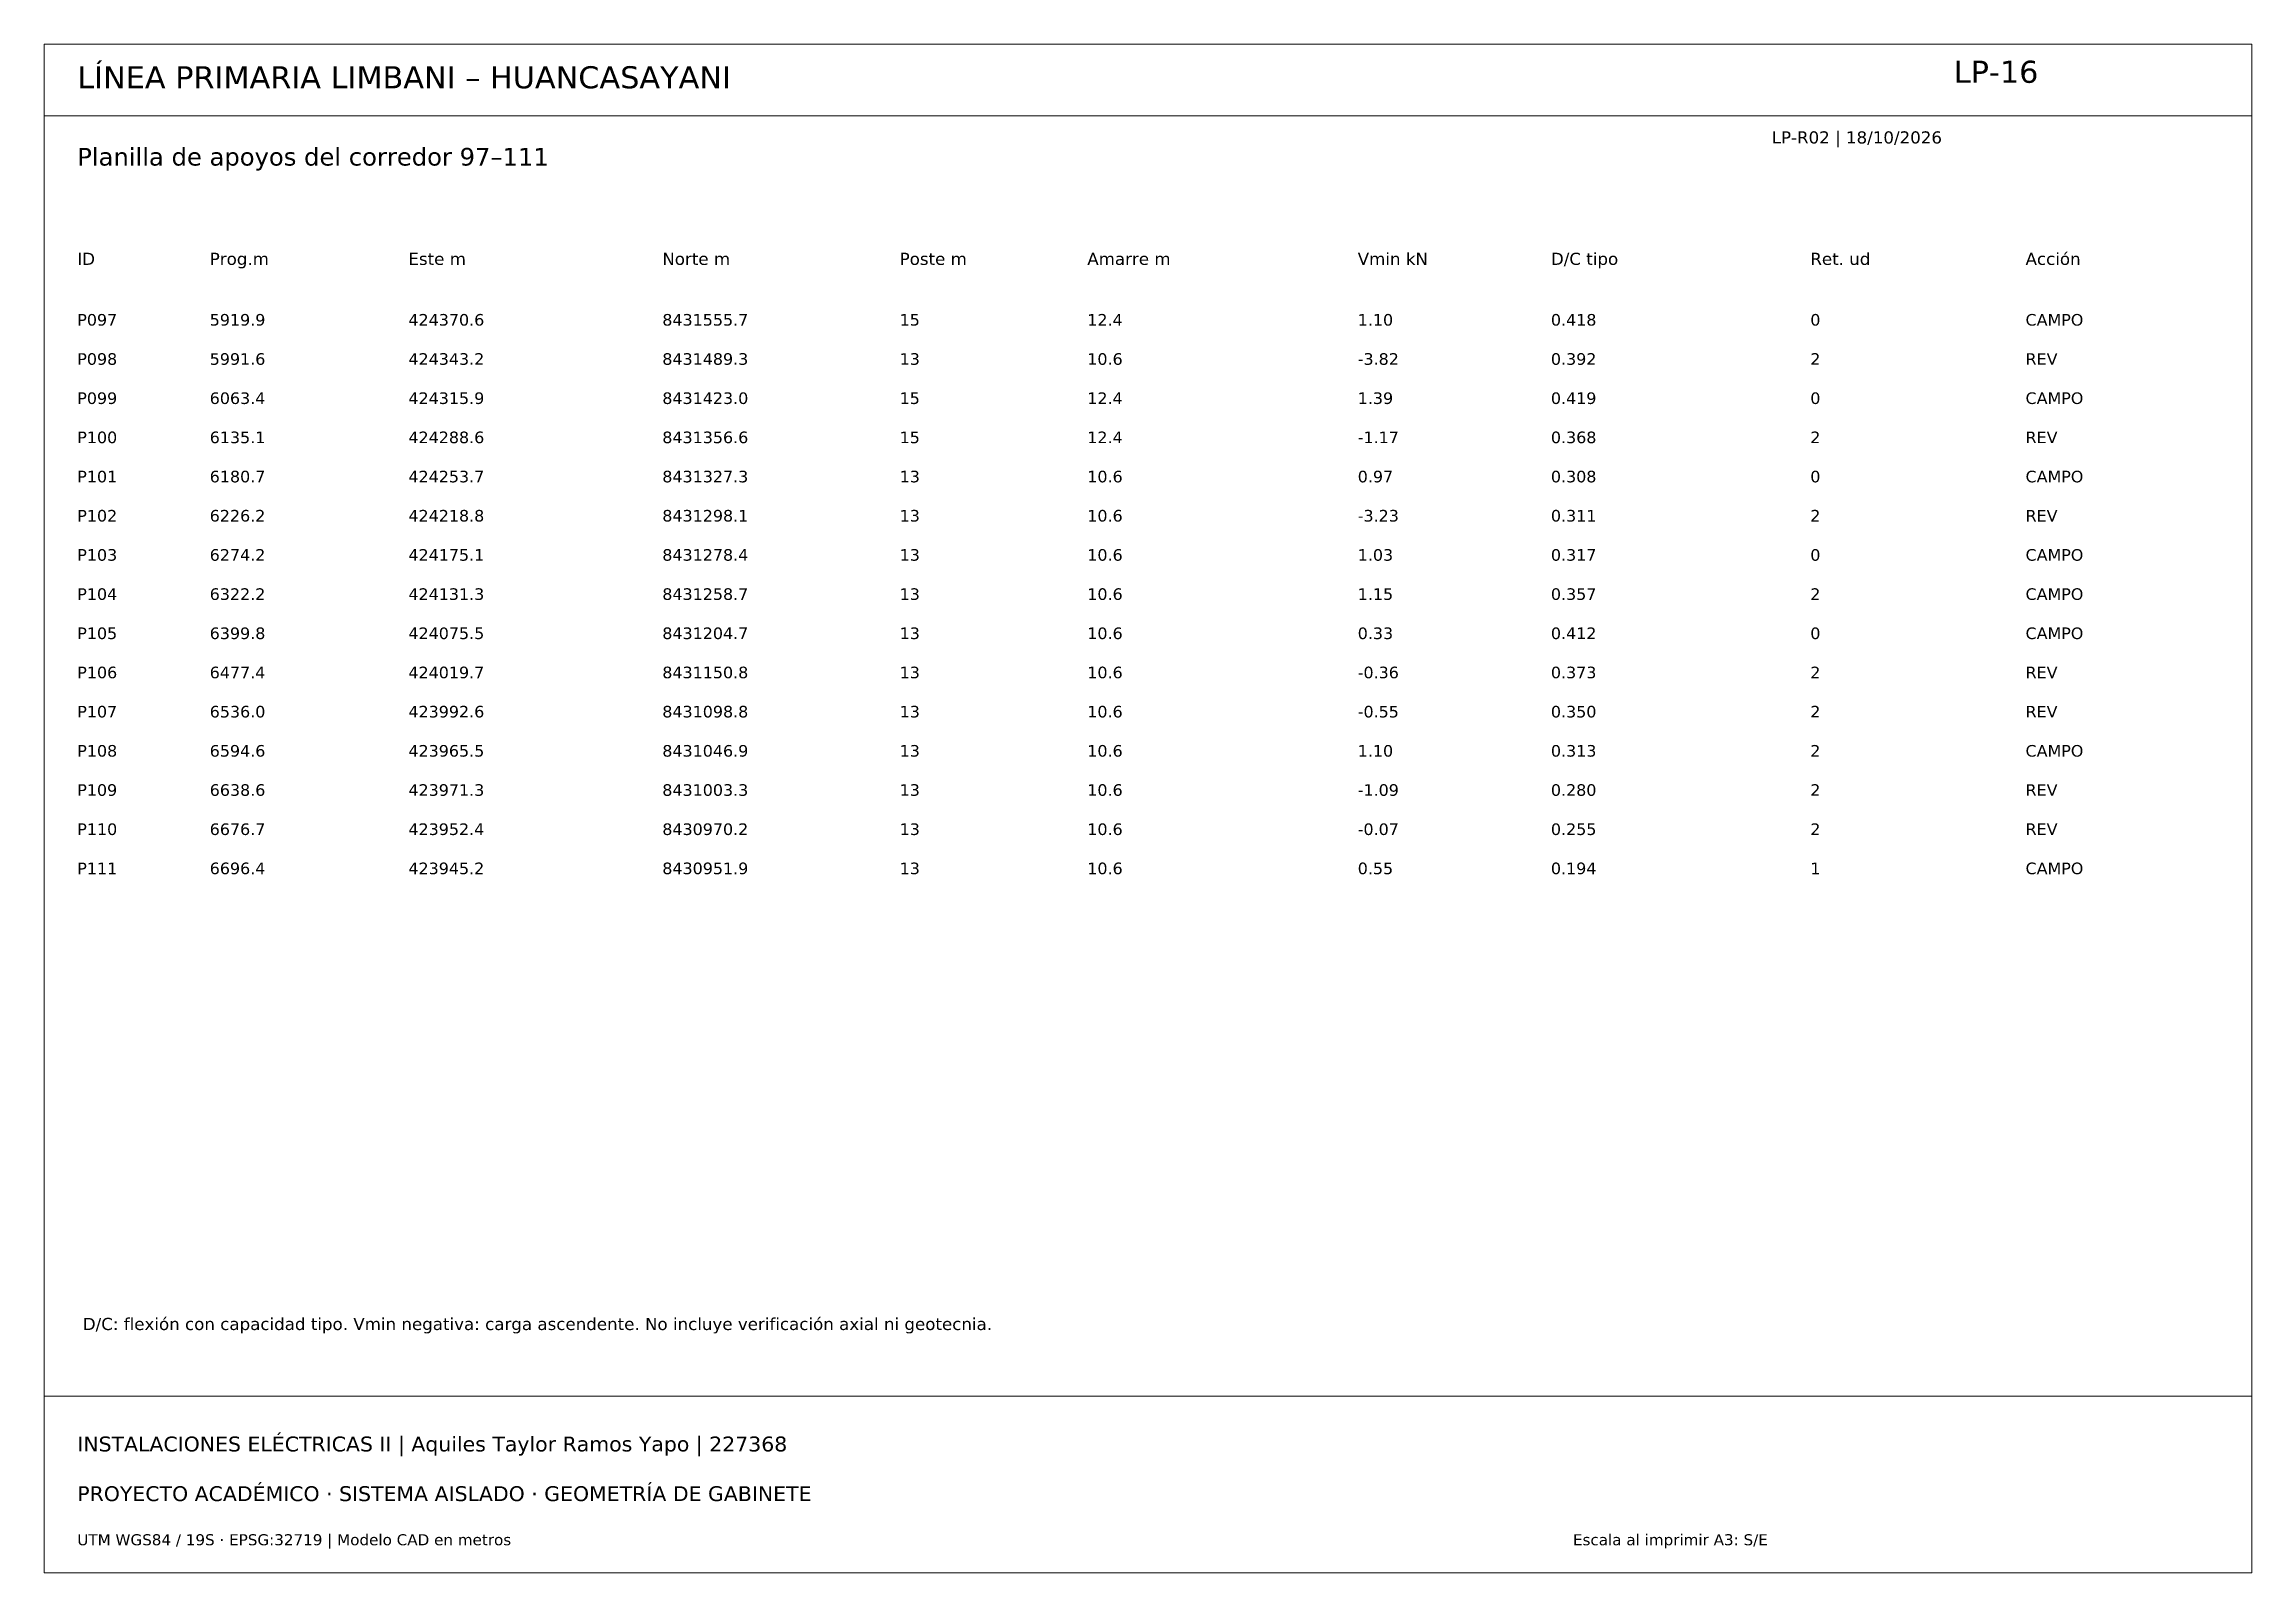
# Paper-space layout 'LP-16' of a CAD drawing. Header units: metres, sheet in millimetres. Extents: x 10 to 410, y 10 to 287.
import ezdxf

# ---------------------------------------------------------------- set-up
doc = ezdxf.new("R2010")
doc.units = ezdxf.units.M
for name, color, linetype, lineweight, true_color in [('ALERTA', 7, 'Continuous', 13, 0xc56b20), ('MARCO', 7, 'Continuous', 13, 0x163b55), ('TEXTO', 7, 'Continuous', 13, 0x163b55)]:
    doc.layers.add(name, color=color, linetype=linetype, lineweight=lineweight, true_color=true_color)
doc.styles.add('LP-TEXTO', font='DejaVuSans.ttf')

psp = doc.layouts.new('LP-16')

# ---------------------------------------------------------------- linework, layer by layer
at = {"layer": 'MARCO'}
psp.add_lwpolyline([(10, 10), (410, 10), (410, 287), (10, 287)], close=True, dxfattribs=at)
for points in [[(10, 274), (410, 274)], [(10, 42), (410, 42)]]:
    psp.add_lwpolyline(points, dxfattribs=at)

# ---------------------------------------------------------------- texts
at = {"layer": 'ALERTA', "style": 'LP-TEXTO'}
for s, height, p in [('P098', 2.1, (16, 228.9)), ('5991.6', 2.1, (40, 228.9)), ('424343.2', 2.1, (76, 228.9)), ('8431489.3', 2.1, (122, 228.9)), ('13', 2.1, (165, 228.9)), ('10.6', 2.1, (199, 228.9)), ('-3.82', 2.1, (248, 228.9)), ('0.392', 2.1, (283, 228.9)), ('2', 2.1, (330, 228.9)), ('REV', 2.1, (369, 228.9)), ('P100', 2.1, (16, 214.7)), ('6135.1', 2.1, (40, 214.7)), ('424288.6', 2.1, (76, 214.7)), ('8431356.6', 2.1, (122, 214.7)), ('15', 2.1, (165, 214.7)), ('12.4', 2.1, (199, 214.7)), ('-1.17', 2.1, (248, 214.7)), ('0.368', 2.1, (283, 214.7)), ('2', 2.1, (330, 214.7)), ('REV', 2.1, (369, 214.7)), ('P102', 2.1, (16, 200.5)), ('6226.2', 2.1, (40, 200.5)), ('424218.8', 2.1, (76, 200.5)), ('8431298.1', 2.1, (122, 200.5)), ('13', 2.1, (165, 200.5)), ('10.6', 2.1, (199, 200.5)), ('-3.23', 2.1, (248, 200.5)), ('0.311', 2.1, (283, 200.5)), ('2', 2.1, (330, 200.5)), ('REV', 2.1, (369, 200.5)), ('P106', 2.1, (16, 172.1)), ('6477.4', 2.1, (40, 172.1)), ('424019.7', 2.1, (76, 172.1)), ('8431150.8', 2.1, (122, 172.1)), ('13', 2.1, (165, 172.1)), ('10.6', 2.1, (199, 172.1)), ('-0.36', 2.1, (248, 172.1)), ('0.373', 2.1, (283, 172.1)), ('2', 2.1, (330, 172.1)), ('REV', 2.1, (369, 172.1)), ('P107', 2.1, (16, 165)), ('6536.0', 2.1, (40, 165)), ('423992.6', 2.1, (76, 165)), ('8431098.8', 2.1, (122, 165)), ('13', 2.1, (165, 165)), ('10.6', 2.1, (199, 165)), ('-0.55', 2.1, (248, 165)), ('0.350', 2.1, (283, 165)), ('2', 2.1, (330, 165)), ('REV', 2.1, (369, 165)), ('P109', 2.1, (16, 150.8)), ('6638.6', 2.1, (40, 150.8)), ('423971.3', 2.1, (76, 150.8)), ('8431003.3', 2.1, (122, 150.8)), ('13', 2.1, (165, 150.8)), ('10.6', 2.1, (199, 150.8)), ('-1.09', 2.1, (248, 150.8)), ('0.280', 2.1, (283, 150.8)), ('2', 2.1, (330, 150.8)), ('REV', 2.1, (369, 150.8)), ('P110', 2.1, (16, 143.7)), ('6676.7', 2.1, (40, 143.7)), ('423952.4', 2.1, (76, 143.7)), ('8430970.2', 2.1, (122, 143.7)), ('13', 2.1, (165, 143.7)), ('10.6', 2.1, (199, 143.7)), ('-0.07', 2.1, (248, 143.7)), ('0.255', 2.1, (283, 143.7)), ('2', 2.1, (330, 143.7)), ('REV', 2.1, (369, 143.7)), ('PROYECTO ACADÉMICO · SISTEMA AISLADO · GEOMETRÍA DE GABINETE', 2.7, (16, 23))]:
    psp.add_text(s, height=height, dxfattribs=at).set_placement(p)
at = {"layer": 'TEXTO', "style": 'LP-TEXTO'}
for s, height, p in [('LÍNEA PRIMARIA LIMBANI – HUANCASAYANI', 4, (16, 279)), ('LP-16', 4, (356, 280)), ('Planilla de apoyos del corredor 97–111', 3.2, (16, 265)), ('LP-R02 | 18/10/2026', 2.2, (323, 269)), ('ID', 2.2, (16, 247)), ('Prog.m', 2.2, (40, 247)), ('Este m', 2.2, (76, 247)), ('Norte m', 2.2, (122, 247)), ('Poste m', 2.2, (165, 247)), ('Amarre m', 2.2, (199, 247)), ('Vmin kN', 2.2, (248, 247)), ('D/C tipo', 2.2, (283, 247)), ('Ret. ud', 2.2, (330, 247)), ('Acción', 2.2, (369, 247)), ('P097', 2.1, (16, 236)), ('5919.9', 2.1, (40, 236)), ('424370.6', 2.1, (76, 236)), ('8431555.7', 2.1, (122, 236)), ('15', 2.1, (165, 236)), ('12.4', 2.1, (199, 236)), ('1.10', 2.1, (248, 236)), ('0.418', 2.1, (283, 236)), ('0', 2.1, (330, 236)), ('CAMPO', 2.1, (369, 236)), ('P099', 2.1, (16, 221.8)), ('6063.4', 2.1, (40, 221.8)), ('424315.9', 2.1, (76, 221.8)), ('8431423.0', 2.1, (122, 221.8)), ('15', 2.1, (165, 221.8)), ('12.4', 2.1, (199, 221.8)), ('1.39', 2.1, (248, 221.8)), ('0.419', 2.1, (283, 221.8)), ('0', 2.1, (330, 221.8)), ('CAMPO', 2.1, (369, 221.8)), ('P101', 2.1, (16, 207.6)), ('6180.7', 2.1, (40, 207.6)), ('424253.7', 2.1, (76, 207.6)), ('8431327.3', 2.1, (122, 207.6)), ('13', 2.1, (165, 207.6)), ('10.6', 2.1, (199, 207.6)), ('0.97', 2.1, (248, 207.6)), ('0.308', 2.1, (283, 207.6)), ('0', 2.1, (330, 207.6)), ('CAMPO', 2.1, (369, 207.6)), ('P103', 2.1, (16, 193.4)), ('6274.2', 2.1, (40, 193.4)), ('424175.1', 2.1, (76, 193.4)), ('8431278.4', 2.1, (122, 193.4)), ('13', 2.1, (165, 193.4)), ('10.6', 2.1, (199, 193.4)), ('1.03', 2.1, (248, 193.4)), ('0.317', 2.1, (283, 193.4)), ('0', 2.1, (330, 193.4)), ('CAMPO', 2.1, (369, 193.4)), ('P104', 2.1, (16, 186.3)), ('6322.2', 2.1, (40, 186.3)), ('424131.3', 2.1, (76, 186.3)), ('8431258.7', 2.1, (122, 186.3)), ('13', 2.1, (165, 186.3)), ('10.6', 2.1, (199, 186.3)), ('1.15', 2.1, (248, 186.3)), ('0.357', 2.1, (283, 186.3)), ('2', 2.1, (330, 186.3)), ('CAMPO', 2.1, (369, 186.3)), ('P105', 2.1, (16, 179.2)), ('6399.8', 2.1, (40, 179.2)), ('424075.5', 2.1, (76, 179.2)), ('8431204.7', 2.1, (122, 179.2)), ('13', 2.1, (165, 179.2)), ('10.6', 2.1, (199, 179.2)), ('0.33', 2.1, (248, 179.2)), ('0.412', 2.1, (283, 179.2)), ('0', 2.1, (330, 179.2)), ('CAMPO', 2.1, (369, 179.2)), ('P108', 2.1, (16, 157.9)), ('6594.6', 2.1, (40, 157.9)), ('423965.5', 2.1, (76, 157.9)), ('8431046.9', 2.1, (122, 157.9)), ('13', 2.1, (165, 157.9)), ('10.6', 2.1, (199, 157.9)), ('1.10', 2.1, (248, 157.9)), ('0.313', 2.1, (283, 157.9)), ('2', 2.1, (330, 157.9)), ('CAMPO', 2.1, (369, 157.9)), ('P111', 2.1, (16, 136.6)), ('6696.4', 2.1, (40, 136.6)), ('423945.2', 2.1, (76, 136.6)), ('8430951.9', 2.1, (122, 136.6)), ('13', 2.1, (165, 136.6)), ('10.6', 2.1, (199, 136.6)), ('0.55', 2.1, (248, 136.6)), ('0.194', 2.1, (283, 136.6)), ('1', 2.1, (330, 136.6)), ('CAMPO', 2.1, (369, 136.6)), ('D/C: flexión con capacidad tipo. Vmin negativa: carga ascendente. No incluye verificación axial ni geotecnia.', 2.2, (17, 54)), ('INSTALACIONES ELÉCTRICAS II | Aquiles Taylor Ramos Yapo | 227368', 2.7, (16, 32)), ('UTM WGS84 / 19S · EPSG:32719 | Modelo CAD en metros', 2, (16, 15)), ('Escala al imprimir A3: S/E', 2, (287, 15))]:
    psp.add_text(s, height=height, dxfattribs=at).set_placement(p)

doc.saveas('drawing.dxf')
